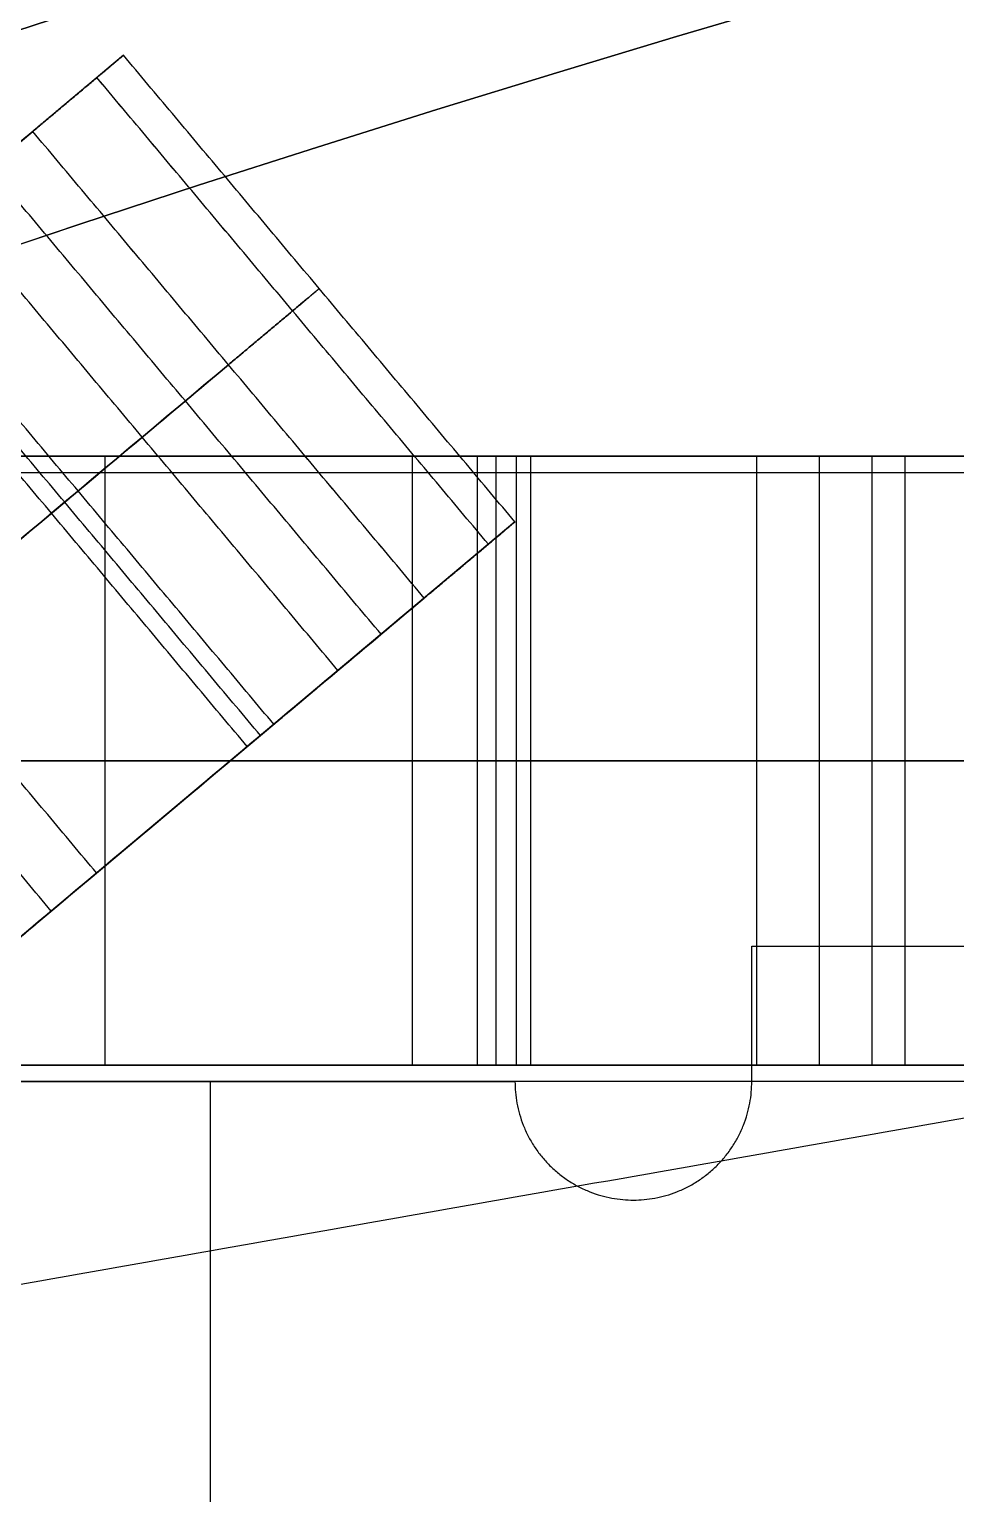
# Model space of a CAD drawing. Header units: millimetres. Extents: x -610 to 610, y -610 to 610.
# Drawn here: x -190.91 to -163.53, y 533.56 to 576.83 of the extents above; entities that cross this region are included whole.
import ezdxf

# ---------------------------------------------------------------- set-up
doc = ezdxf.new("R2010")
doc.units = ezdxf.units.MM
doc.layers.add('base', color=7, linetype='Continuous', true_color=0xffecbc)

msp = doc.modelspace()

# ---------------------------------------------------------------- linework, layer by layer
at = {"layer": 'base'}
for p, q in [((-188.128, 576.062, 122.966), (-272.586, 505.194, 122.966)), ((-108.349, 564.216, 122.966), (-176.09, 564.216, 122.966)), ((-176.558, 562.273, 122.966), (-261.015, 491.405, 122.966)), ((-108.349, 546.216, 122.966), (-176.09, 546.216, 122.966)), ((-185.561, 545.734, 230.966), (-185.561, 505.529, 230.966)), ((-185.561, 545.734, 212.966), (-185.561, 505.529, 212.966))]:
    msp.add_line(p, q, dxfattribs=at)
for centre, radius in [((0, 0, 249.466), 610), ((0, 0, 250.466), 610), ((0, 0, 243.455), 607.51), ((0, 0, 256.476), 607.51), ((0, 0, 240.966), 601.5), ((0, 0, 258.966), 601.5)]:
    msp.add_circle(centre, radius, dxfattribs=at)
at = {"layer": 'base', "extrusion": (0, 0, -1)}
for centre, radius in [((0, 0, 3.534), 610), ((0, 0, 4.534), 610), ((0, 0, -2.476), 607.51), ((0, 0, 10.545), 607.51), ((0, 0, -4.966), 601.5), ((0, 0, 13.034), 601.5)]:
    msp.add_circle(centre, radius, dxfattribs=at)
at = {"layer": 'base'}
for points, weights, degree, knots in [([(-495.198, -356.201, -4.034), (-851.399, 138.996, -4.034), (-356.201, 495.198, -4.034), (138.996, 851.399, -4.034), (495.198, 356.201, -4.034), (851.399, -138.996, -4.034), (356.201, -495.198, -4.034), (-138.996, -851.399, -4.034), (-495.198, -356.201, -4.034)], [1, 0.707106781187, 1, 0.707106781187, 1, 0.707106781187, 1, 0.707106781187, 1], 2, [0, 0, 0, 958.185759, 958.185759, 1916.371519, 1916.371519, 2874.557278, 2874.557278, 3832.743037, 3832.743037, 3832.743037]), ([(-610, 0, 249.966), (-610, -610, 249.966), (0, -610, 249.966), (610, -610, 249.966), (610, 0, 249.966), (610, 610, 249.966), (0, 610, 249.966), (-610, 610, 249.966), (-610, 0, 249.966)], [1, 0.707106781187, 1, 0.707106781187, 1, 0.707106781187, 1, 0.707106781187, 1], 2, [0, 0, 0, 958.185759, 958.185759, 1916.371519, 1916.371519, 2874.557278, 2874.557278, 3832.743037, 3832.743037, 3832.743037]), ([(-190.809, 573.812, 240.966), (-190.089, 574.417, 240.966), (-189.423, 574.976, 240.606), (-188.913, 575.403, 239.941), (-188.404, 575.831, 239.275), (-188.128, 576.062, 238.406), (-188.128, 576.062, 237.466)], [1, 0.949252514911, 0.949252514911, 1, 0.949252514911, 0.949252514911, 1], 3, [1119.078855, 1119.078855, 1119.078855, 1119.078855, 1121.827763, 1121.827763, 1121.827763, 1124.57667, 1124.57667, 1124.57667, 1124.57667]), ([(-188.128, 576.062, 115.666), (-188.128, 576.062, 114.726), (-188.404, 575.831, 113.857), (-188.913, 575.403, 113.192), (-189.423, 574.976, 112.526), (-190.089, 574.417, 112.166), (-190.809, 573.812, 112.166)], [1, 0.949252810473, 0.949252810473, 1, 0.949252810473, 0.949252810473, 1], 3, [1284.418831, 1284.418831, 1284.418831, 1284.418831, 1287.167731, 1287.167731, 1287.167731, 1289.91663, 1289.91663, 1289.91663, 1289.91663]), ([(-185.024, 566.918, 240.966), (-184.304, 567.523, 240.966), (-183.638, 568.081, 240.606), (-183.128, 568.509, 239.941), (-182.619, 568.936, 239.275), (-182.343, 569.168, 238.406), (-182.343, 569.168, 237.466)], [1, 0.949252514911, 0.949252514911, 1, 0.949252514911, 0.949252514911, 1], 3, [1119.078855, 1119.078855, 1119.078855, 1119.078855, 1121.827763, 1121.827763, 1121.827763, 1124.57667, 1124.57667, 1124.57667, 1124.57667]), ([(-182.343, 569.168, 115.666), (-182.343, 569.168, 114.726), (-182.619, 568.936, 113.857), (-183.128, 568.509, 113.192), (-183.638, 568.081, 112.526), (-184.304, 567.523, 112.166), (-185.024, 566.918, 112.166)], [1, 0.949252810473, 0.949252810473, 1, 0.949252810473, 0.949252810473, 1], 3, [1284.418831, 1284.418831, 1284.418831, 1284.418831, 1287.167731, 1287.167731, 1287.167731, 1289.91663, 1289.91663, 1289.91663, 1289.91663]), ([(-166.001, 564.216, 196.565), (-167.694, 564.216, 196.565), (-169.021, 564.216, 195.514), (-169.408, 564.216, 193.866), (-169.795, 564.216, 192.218), (-169.076, 564.216, 190.686), (-167.56, 564.216, 189.932)], [1, 0.855896171082, 0.855896171082, 1, 0.855896171082, 0.855896171082, 1], 3, [6096.439261, 6096.439261, 6096.439261, 6096.439261, 6101.129006, 6101.129006, 6101.129006, 6105.818752, 6105.818752, 6105.818752, 6105.818752]), ([(-179.239, 560.024, 240.966), (-178.518, 560.628, 240.966), (-177.853, 561.187, 240.606), (-177.343, 561.614, 239.941), (-176.834, 562.042, 239.275), (-176.558, 562.273, 238.406), (-176.558, 562.273, 237.466)], [1, 0.949252514911, 0.949252514911, 1, 0.949252514911, 0.949252514911, 1], 3, [1119.078855, 1119.078855, 1119.078855, 1119.078855, 1121.827763, 1121.827763, 1121.827763, 1124.57667, 1124.57667, 1124.57667, 1124.57667]), ([(-176.558, 562.273, 115.666), (-176.558, 562.273, 114.726), (-176.834, 562.042, 113.857), (-177.343, 561.614, 113.192), (-177.853, 561.187, 112.526), (-178.518, 560.628, 112.166), (-179.239, 560.024, 112.166)], [1, 0.949252810473, 0.949252810473, 1, 0.949252810473, 0.949252810473, 1], 3, [1284.418831, 1284.418831, 1284.418831, 1284.418831, 1287.167731, 1287.167731, 1287.167731, 1289.91663, 1289.91663, 1289.91663, 1289.91663]), ([(-166.001, 555.216, 196.565), (-167.694, 555.216, 196.565), (-169.021, 555.216, 195.514), (-169.408, 555.216, 193.866), (-169.795, 555.216, 192.218), (-169.076, 555.216, 190.686), (-167.56, 555.216, 189.932)], [1, 0.855896171082, 0.855896171082, 1, 0.855896171082, 0.855896171082, 1], 3, [6096.439261, 6096.439261, 6096.439261, 6096.439261, 6101.129006, 6101.129006, 6101.129006, 6105.818752, 6105.818752, 6105.818752, 6105.818752]), ([(-204.248, 539.038, 149.611), (-199.586, 542.95, 146.097), (-194.924, 546.863, 142.583), (-190.261, 550.775, 139.069), (-189.851, 551.119, 138.76), (-189.394, 551.503, 138.6), (-188.921, 551.9, 138.6)], [1, 1, 1, 1, 0.977285323406, 0.977285323406, 1], 3, [1256.344209, 1256.344209, 1256.344209, 1256.344209, 1257.319759, 1257.319759, 1257.319759, 1259.152297, 1259.152297, 1259.152297, 1259.152297]), ([(-166.001, 546.216, 196.565), (-167.694, 546.216, 196.565), (-169.021, 546.216, 195.514), (-169.408, 546.216, 193.866), (-169.795, 546.216, 192.218), (-169.076, 546.216, 190.686), (-167.56, 546.216, 189.932)], [1, 0.855896171082, 0.855896171082, 1, 0.855896171082, 0.855896171082, 1], 3, [6096.439261, 6096.439261, 6096.439261, 6096.439261, 6101.129006, 6101.129006, 6101.129006, 6105.818752, 6105.818752, 6105.818752, 6105.818752]), ([(32.649, -544.756, 240.966), (-510.363, -577.301, 240.966), (-544.649, -34.396, 240.966), (-578.935, 508.509, 240.966), (-36.142, 544.535, 240.966), (506.65, 580.562, 240.966), (544.417, 37.888, 240.966), (582.184, -504.785, 240.966), (39.634, -544.292, 240.966)], [1, 0.708239625255, 1, 0.708239625255, 1, 0.708239625255, 1, 0.708239625255, 1], 2, [654.018286, 654.018286, 654.018286, 1509.504571, 1509.504571, 2364.990855, 2364.990855, 3220.47714, 3220.47714, 4075.963425, 4075.963425, 4075.963425]), ([(32.649, -544.756, 244.966), (-510.363, -577.301, 244.966), (-544.649, -34.396, 244.966), (-578.935, 508.509, 244.966), (-36.142, 544.535, 244.966), (506.65, 580.562, 244.966), (544.417, 37.888, 244.966), (582.184, -504.785, 244.966), (39.634, -544.292, 244.966)], [1, 0.708239625255, 1, 0.708239625255, 1, 0.708239625255, 1, 0.708239625255, 1], 2, [654.018286, 654.018286, 654.018286, 1509.504571, 1509.504571, 2364.990855, 2364.990855, 3220.47714, 3220.47714, 4075.963425, 4075.963425, 4075.963425]), ([(32.649, -544.756, 242.966), (-510.363, -577.301, 242.966), (-544.649, -34.396, 242.966), (-578.935, 508.509, 242.966), (-36.142, 544.535, 242.966), (506.65, 580.562, 242.966), (544.417, 37.888, 242.966), (582.184, -504.785, 242.966), (39.634, -544.292, 242.966)], [1, 0.708239625255, 1, 0.708239625255, 1, 0.708239625255, 1, 0.708239625255, 1], 2, [654.018286, 654.018286, 654.018286, 1509.504571, 1509.504571, 2364.990855, 2364.990855, 3220.47714, 3220.47714, 4075.963425, 4075.963425, 4075.963425]), ([(-176.558, 545.734, 230.966), (-176.558, 542.234, 230.966), (-173.058, 542.234, 230.966), (-169.558, 542.234, 230.966), (-169.558, 545.734, 230.966)], [1, 0.707106781187, 1, 0.707106781187, 1], 2, [-806.994805, -806.994805, -806.994805, -801.497018, -801.497018, -795.99923, -795.99923, -795.99923]), ([(-176.558, 545.734, 212.966), (-176.558, 542.234, 212.966), (-173.058, 542.234, 212.966), (-169.558, 542.234, 212.966), (-169.558, 545.734, 212.966)], [1, 0.707106781187, 1, 0.707106781187, 1], 2, [-806.994805, -806.994805, -806.994805, -801.497018, -801.497018, -795.99923, -795.99923, -795.99923]), ([(-176.558, 545.734, 221.966), (-176.558, 542.234, 221.966), (-173.058, 542.234, 221.966), (-169.558, 542.234, 221.966), (-169.558, 545.734, 221.966)], [1, 0.707106781187, 1, 0.707106781187, 1], 2, [-806.994805, -806.994805, -806.994805, -801.497018, -801.497018, -795.99923, -795.99923, -795.99923])]:
    msp.add_rational_spline(points, weights, degree=degree, knots=knots, dxfattribs=at)
for points, degree in [([(101.849, 591.404, 240.966), (-98.065, 556.154, 240.966), (-297.979, 520.904, 240.966)], 2), ([(101.849, 591.404, 244.966), (-98.065, 556.154, 244.966), (-297.979, 520.904, 244.966)], 2), ([(101.849, 591.404, 242.966), (-98.065, 556.154, 242.966), (-297.979, 520.904, 242.966)], 2), ([(-176.558, 562.273, 237.466), (-182.343, 569.168, 237.466), (-188.128, 576.062, 237.466)], 2), ([(-176.558, 562.273, 222.466), (-182.343, 569.168, 222.466), (-188.128, 576.062, 222.466)], 2), ([(-188.128, 576.062, 237.466), (-188.128, 576.062, 232.466), (-188.128, 576.062, 227.466), (-188.128, 576.062, 222.466)], 3), ([(-176.558, 562.273, 135.1), (-182.343, 569.168, 135.1), (-188.128, 576.062, 135.1)], 2), ([(-176.558, 562.273, 115.666), (-182.343, 569.168, 115.666), (-188.128, 576.062, 115.666)], 2), ([(-188.128, 576.062, 135.1), (-188.128, 576.062, 128.622), (-188.128, 576.062, 122.144), (-188.128, 576.062, 115.666)], 3), ([(-176.558, 562.273, 86.066), (-182.343, 569.168, 86.066), (-188.128, 576.062, 86.066)], 2), ([(-176.558, 562.273, 71.266), (-182.343, 569.168, 71.266), (-188.128, 576.062, 71.266)], 2), ([(-188.128, 576.062, 86.066), (-188.128, 576.062, 81.133), (-188.128, 576.062, 76.2), (-188.128, 576.062, 71.266)], 3), ([(-176.558, 562.273, 41.666), (-182.343, 569.168, 41.666), (-188.128, 576.062, 41.666)], 2), ([(-176.558, 562.273, 26.866), (-182.343, 569.168, 26.866), (-188.128, 576.062, 26.866)], 2), ([(-188.128, 576.062, 41.666), (-188.128, 576.062, 36.733), (-188.128, 576.062, 31.799), (-188.128, 576.062, 26.866)], 3), ([(-176.558, 562.273, 229.966), (-182.343, 569.168, 229.966), (-188.128, 576.062, 229.966)], 2), ([(-176.558, 562.273, 125.383), (-182.343, 569.168, 125.383), (-188.128, 576.062, 125.383)], 2), ([(-176.558, 562.273, 78.666), (-182.343, 569.168, 78.666), (-188.128, 576.062, 78.666)], 2), ([(-176.558, 562.273, 34.266), (-182.343, 569.168, 34.266), (-188.128, 576.062, 34.266)], 2), ([(-177.343, 561.614, 219.991), (-183.128, 568.509, 219.991), (-188.914, 575.403, 219.991)], 2), ([(-177.343, 561.614, 239.941), (-183.128, 568.509, 239.941), (-188.913, 575.403, 239.941)], 2), ([(-177.343, 561.614, 137.575), (-183.128, 568.509, 137.575), (-188.913, 575.403, 137.575)], 2), ([(-177.343, 561.614, 113.192), (-183.128, 568.509, 113.192), (-188.913, 575.403, 113.192)], 2), ([(-177.343, 561.614, 88.541), (-183.128, 568.509, 88.541), (-188.913, 575.403, 88.541)], 2), ([(-177.343, 561.614, 68.791), (-183.128, 568.509, 68.791), (-188.913, 575.403, 68.791)], 2), ([(-177.343, 561.614, 44.141), (-183.128, 568.509, 44.141), (-188.913, 575.403, 44.141)], 2), ([(-177.343, 561.614, 24.391), (-183.128, 568.509, 24.391), (-188.913, 575.403, 24.391)], 2), ([(-190.809, 573.812, 218.966), (-198.658, 567.226, 218.966), (-206.508, 560.64, 218.966), (-214.357, 554.054, 218.966)], 3), ([(-190.809, 573.812, 112.166), (-198.658, 567.226, 112.166), (-206.507, 560.64, 112.166), (-214.356, 554.054, 112.166)], 3), ([(-214.356, 554.054, 89.566), (-206.507, 560.64, 89.566), (-198.658, 567.226, 89.566), (-190.809, 573.812, 89.566)], 3), ([(-190.809, 573.812, 67.766), (-198.658, 567.226, 67.766), (-206.507, 560.64, 67.766), (-214.356, 554.054, 67.766)], 3), ([(-214.356, 554.054, 45.166), (-206.507, 560.64, 45.166), (-198.658, 567.226, 45.166), (-190.809, 573.812, 45.166)], 3), ([(-190.809, 573.812, 23.366), (-198.658, 567.226, 23.366), (-206.507, 560.64, 23.366), (-214.356, 554.054, 23.366)], 3), ([(-200.491, 565.689, 138.6), (-197.264, 568.396, 138.6), (-194.036, 571.104, 138.6), (-190.809, 573.812, 138.6)], 3), ([(-193.359, 571.673, 240.966), (-192.509, 572.386, 240.966), (-191.659, 573.099, 240.966), (-190.809, 573.812, 240.966)], 3), ([(-179.239, 560.024, 240.966), (-185.024, 566.918, 240.966), (-190.809, 573.812, 240.966)], 2), ([(-179.239, 560.023, 218.966), (-185.024, 566.918, 218.966), (-190.809, 573.812, 218.966)], 2), ([(-179.239, 560.023, 138.6), (-185.024, 566.918, 138.6), (-190.809, 573.812, 138.6)], 2), ([(-179.239, 560.024, 112.166), (-185.024, 566.918, 112.166), (-190.809, 573.812, 112.166)], 2), ([(-179.239, 560.024, 89.566), (-185.024, 566.918, 89.566), (-190.809, 573.812, 89.566)], 2), ([(-179.239, 560.024, 67.766), (-185.024, 566.918, 67.766), (-190.809, 573.812, 67.766)], 2), ([(-179.239, 560.024, 45.166), (-185.024, 566.918, 45.166), (-190.809, 573.812, 45.166)], 2), ([(-179.239, 560.024, 23.366), (-185.024, 566.918, 23.366), (-190.809, 573.812, 23.366)], 2), ([(-180.514, 558.954, 240.966), (-186.299, 565.848, 240.966), (-192.084, 572.743, 240.966)], 2), ([(-181.789, 557.884, 240.966), (-187.574, 564.779, 240.966), (-193.359, 571.673, 240.966)], 2), ([(-183.684, 556.293, 241.991), (-189.469, 563.188, 241.991), (-195.255, 570.082, 241.991)], 2), ([(-184.08, 555.962, 138.6), (-189.865, 562.856, 138.6), (-195.65, 569.75, 138.6)], 2), ([(-184.47, 555.635, 244.966), (-190.255, 562.529, 244.966), (-196.04, 569.423, 244.966)], 2), ([(-184.47, 555.635, 244.466), (-190.255, 562.529, 244.466), (-196.04, 569.423, 244.466)], 2), ([(-184.47, 555.635, 244.716), (-190.255, 562.529, 244.716), (-196.04, 569.423, 244.716)], 2), ([(-182.343, 569.168, 237.466), (-182.343, 569.168, 232.466), (-182.343, 569.168, 227.466), (-182.343, 569.168, 222.466)], 3), ([(-182.343, 569.168, 135.1), (-182.343, 569.168, 128.622), (-182.343, 569.168, 122.144), (-182.343, 569.168, 115.666)], 3), ([(-182.343, 569.168, 86.066), (-182.343, 569.168, 81.133), (-182.343, 569.168, 76.2), (-182.343, 569.168, 71.266)], 3), ([(-182.343, 569.168, 41.666), (-182.343, 569.168, 36.733), (-182.343, 569.168, 31.799), (-182.343, 569.168, 26.866)], 3), ([(-185.024, 566.918, 218.966), (-192.873, 560.332, 218.966), (-200.722, 553.746, 218.966), (-208.572, 547.159, 218.966)], 3), ([(-185.024, 566.918, 112.166), (-192.873, 560.332, 112.166), (-200.722, 553.746, 112.166), (-208.571, 547.159, 112.166)], 3), ([(-208.571, 547.159, 89.566), (-200.722, 553.746, 89.566), (-192.873, 560.332, 89.566), (-185.024, 566.918, 89.566)], 3), ([(-185.024, 566.918, 67.766), (-192.873, 560.332, 67.766), (-200.722, 553.746, 67.766), (-208.571, 547.159, 67.766)], 3), ([(-208.571, 547.159, 45.166), (-200.722, 553.746, 45.166), (-192.873, 560.332, 45.166), (-185.024, 566.918, 45.166)], 3), ([(-185.024, 566.918, 23.366), (-192.873, 560.332, 23.366), (-200.722, 553.746, 23.366), (-208.571, 547.159, 23.366)], 3), ([(-194.706, 558.794, 138.6), (-191.479, 561.502, 138.6), (-188.251, 564.21, 138.6), (-185.024, 566.918, 138.6)], 3), ([(-187.574, 564.779, 240.966), (-186.724, 565.492, 240.966), (-185.874, 566.205, 240.966), (-185.024, 566.918, 240.966)], 3), ([(-188.921, 551.9, 138.6), (-194.706, 558.794, 138.6), (-200.491, 565.689, 138.6)], 2), ([(-190.261, 550.775, 139.069), (-196.046, 557.669, 139.069), (-201.831, 564.564, 139.069)], 2), ([(-210.329, 564.216, 22.966), (-200.082, 564.216, 22.966), (-189.836, 564.216, 22.966), (-179.59, 564.216, 22.966)], 3), ([(-179.59, 564.216, 45.566), (-189.836, 564.216, 45.566), (-200.082, 564.216, 45.566), (-210.329, 564.216, 45.566)], 3), ([(-210.329, 564.216, 67.366), (-200.082, 564.216, 67.366), (-189.836, 564.216, 67.366), (-179.59, 564.216, 67.366)], 3), ([(-179.59, 564.216, 89.966), (-189.836, 564.216, 89.966), (-200.082, 564.216, 89.966), (-210.329, 564.216, 89.966)], 3), ([(-210.329, 564.216, 111.766), (-200.082, 564.216, 111.766), (-189.836, 564.216, 111.766), (-179.59, 564.216, 111.766)], 3), ([(-210.329, 564.216, 218.566), (-200.082, 564.216, 218.566), (-189.836, 564.216, 218.566), (-179.59, 564.216, 218.566)], 3), ([(-188.671, 546.216, 0.966), (-188.671, 555.216, 0.966), (-188.671, 564.216, 0.966)], 2), ([(-108.349, 564.216, 0.966), (-135.123, 564.216, 0.966), (-161.897, 564.216, 0.966), (-188.671, 564.216, 0.966)], 3), ([(-179.59, 546.216, 22.966), (-179.59, 555.216, 22.966), (-179.59, 564.216, 22.966)], 2), ([(-179.59, 546.216, 45.566), (-179.59, 555.216, 45.566), (-179.59, 564.216, 45.566)], 2), ([(-179.59, 546.216, 67.366), (-179.59, 555.216, 67.366), (-179.59, 564.216, 67.366)], 2), ([(-179.59, 546.216, 89.966), (-179.59, 555.216, 89.966), (-179.59, 564.216, 89.966)], 2), ([(-179.59, 546.216, 111.766), (-179.59, 555.216, 111.766), (-179.59, 564.216, 111.766)], 2), ([(-179.59, 546.216, 218.566), (-179.59, 555.216, 218.566), (-179.59, 564.216, 218.566)], 2), ([(-177.666, 546.216, 185.332), (-177.666, 555.216, 185.332), (-177.666, 564.216, 185.332)], 2), ([(-176.09, 564.216, 182.602), (-176.09, 564.216, 183.728), (-176.691, 564.216, 184.769), (-177.666, 564.216, 185.332)], 3), ([(-177.115, 546.216, 23.991), (-177.115, 555.216, 23.991), (-177.115, 564.216, 23.991)], 2), ([(-177.115, 546.216, 44.541), (-177.115, 555.216, 44.541), (-177.115, 564.216, 44.541)], 2), ([(-177.115, 546.216, 68.391), (-177.115, 555.216, 68.391), (-177.115, 564.216, 68.391)], 2), ([(-177.115, 546.216, 88.941), (-177.115, 555.216, 88.941), (-177.115, 564.216, 88.941)], 2), ([(-177.115, 546.216, 112.792), (-177.115, 555.216, 112.792), (-177.115, 564.216, 112.792)], 2), ([(-177.115, 546.216, 219.591), (-177.115, 555.216, 219.591), (-177.115, 564.216, 219.591)], 2), ([(-176.512, 546.216, 184.178), (-176.512, 555.216, 184.178), (-176.512, 564.216, 184.178)], 2), ([(-176.09, 546.216, 26.466), (-176.09, 555.216, 26.466), (-176.09, 564.216, 26.466)], 2), ([(-176.09, 546.216, 42.066), (-176.09, 555.216, 42.066), (-176.09, 564.216, 42.066)], 2), ([(-176.09, 564.216, 26.466), (-176.09, 564.216, 31.666), (-176.09, 564.216, 36.866), (-176.09, 564.216, 42.066)], 3), ([(-176.09, 546.216, 70.866), (-176.09, 555.216, 70.866), (-176.09, 564.216, 70.866)], 2), ([(-176.09, 546.216, 86.466), (-176.09, 555.216, 86.466), (-176.09, 564.216, 86.466)], 2), ([(-176.09, 564.216, 70.866), (-176.09, 564.216, 76.066), (-176.09, 564.216, 81.266), (-176.09, 564.216, 86.466)], 3), ([(-176.09, 546.216, 115.266), (-176.09, 555.216, 115.266), (-176.09, 564.216, 115.266)], 2), ([(-176.09, 546.216, 182.602), (-176.09, 555.216, 182.602), (-176.09, 564.216, 182.602)], 2), ([(-176.09, 564.216, 115.266), (-176.09, 564.216, 137.712), (-176.09, 564.216, 160.157), (-176.09, 564.216, 182.602)], 3), ([(-176.09, 546.216, 222.066), (-176.09, 555.216, 222.066), (-176.09, 564.216, 222.066)], 2), ([(-176.09, 546.216, 244.966), (-176.09, 555.216, 244.966), (-176.09, 564.216, 244.966)], 2), ([(-176.09, 564.216, 222.066), (-176.09, 564.216, 229.699), (-176.09, 564.216, 237.332), (-176.09, 564.216, 244.966)], 3), ([(-176.09, 564.216, 244.966), (-45.446, 564.216, 244.966), (85.199, 564.216, 244.966), (215.843, 564.216, 244.966)], 3), ([(-176.09, 546.216, 34.266), (-176.09, 555.216, 34.266), (-176.09, 564.216, 34.266)], 2), ([(-176.09, 546.216, 78.666), (-176.09, 555.216, 78.666), (-176.09, 564.216, 78.666)], 2), ([(-176.09, 546.216, 148.934), (-176.09, 555.216, 148.934), (-176.09, 564.216, 148.934)], 2), ([(-176.09, 546.216, 233.516), (-176.09, 555.216, 233.516), (-176.09, 564.216, 233.516)], 2), ([(-169.408, 546.216, 193.866), (-169.408, 555.216, 193.866), (-169.408, 564.216, 193.866)], 2), ([(-167.56, 546.216, 189.932), (-167.56, 555.216, 189.932), (-167.56, 564.216, 189.932)], 2), ([(-167.56, 564.216, 189.932), (-165.874, 564.216, 188.958), (-164.187, 564.216, 187.985), (-162.501, 564.216, 187.011)], 3), ([(-166.001, 546.216, 196.565), (-166.001, 555.216, 196.565), (-166.001, 564.216, 196.565)], 2), ([(-146.954, 564.216, 196.565), (-153.303, 564.216, 196.565), (-159.652, 564.216, 196.565), (-166.001, 564.216, 196.565)], 3), ([(-165.03, 546.216, 188.471), (-165.03, 555.216, 188.471), (-165.03, 564.216, 188.471)], 2), ([(-202.998, 563.734, 0.966), (-157.499, 563.734, 0.966), (-112, 563.734, 0.966)], 2), ([(-202.998, 563.734, 4.966), (-157.499, 563.734, 4.966), (-112, 563.734, 4.966)], 2), ([(-202.998, 563.734, 2.966), (-157.499, 563.734, 2.966), (-112, 563.734, 2.966)], 2), ([(-490.493, 310.599, 244.966), (-340.374, 436.564, 244.966), (-190.255, 562.529, 244.966)], 2), ([(-190.255, 562.529, 244.966), (-190.255, 562.529, 244.799), (-190.255, 562.529, 244.632), (-190.255, 562.529, 244.466)], 3), ([(-176.558, 562.273, 237.466), (-176.558, 562.273, 232.466), (-176.558, 562.273, 227.466), (-176.558, 562.273, 222.466)], 3), ([(-176.558, 562.273, 135.1), (-176.558, 562.273, 128.622), (-176.558, 562.273, 122.144), (-176.558, 562.273, 115.666)], 3), ([(-176.558, 562.273, 86.066), (-176.558, 562.273, 81.133), (-176.558, 562.273, 76.2), (-176.558, 562.273, 71.266)], 3), ([(-176.558, 562.273, 41.666), (-176.558, 562.273, 36.733), (-176.558, 562.273, 31.799), (-176.558, 562.273, 26.866)], 3), ([(-179.239, 560.024, 112.166), (-187.088, 553.437, 112.166), (-194.937, 546.851, 112.166), (-202.786, 540.265, 112.166)], 3), ([(-202.786, 540.265, 89.566), (-194.937, 546.851, 89.566), (-187.088, 553.437, 89.566), (-179.239, 560.024, 89.566)], 3), ([(-179.239, 560.024, 67.766), (-187.088, 553.437, 67.766), (-194.937, 546.851, 67.766), (-202.786, 540.265, 67.766)], 3), ([(-202.786, 540.265, 45.166), (-194.937, 546.851, 45.166), (-187.088, 553.437, 45.166), (-179.239, 560.024, 45.166)], 3), ([(-179.239, 560.024, 23.366), (-187.088, 553.437, 23.366), (-194.937, 546.851, 23.366), (-202.786, 540.265, 23.366)], 3), ([(-179.239, 560.023, 218.966), (-187.088, 553.437, 218.966), (-194.937, 546.851, 218.966), (-202.786, 540.265, 218.966)], 3), ([(-188.921, 551.9, 138.6), (-185.693, 554.608, 138.6), (-182.466, 557.316, 138.6), (-179.239, 560.023, 138.6)], 3), ([(-181.789, 557.884, 240.966), (-180.939, 558.597, 240.966), (-180.089, 559.31, 240.966), (-179.239, 560.024, 240.966)], 3), ([(-484.708, 303.705, 244.966), (-334.589, 429.67, 244.966), (-184.47, 555.635, 244.966)], 2), ([(-184.47, 555.635, 244.966), (-184.47, 555.635, 244.799), (-184.47, 555.635, 244.632), (-184.47, 555.635, 244.466)], 3), ([(-210.329, 555.216, 22.966), (-200.082, 555.216, 22.966), (-189.836, 555.216, 22.966), (-179.59, 555.216, 22.966)], 3), ([(-179.59, 555.216, 45.566), (-189.836, 555.216, 45.566), (-200.082, 555.216, 45.566), (-210.329, 555.216, 45.566)], 3), ([(-210.329, 555.216, 67.366), (-200.082, 555.216, 67.366), (-189.836, 555.216, 67.366), (-179.59, 555.216, 67.366)], 3), ([(-179.59, 555.216, 89.966), (-189.836, 555.216, 89.966), (-200.082, 555.216, 89.966), (-210.329, 555.216, 89.966)], 3), ([(-210.329, 555.216, 111.766), (-200.082, 555.216, 111.766), (-189.836, 555.216, 111.766), (-179.59, 555.216, 111.766)], 3), ([(-210.329, 555.216, 218.566), (-200.082, 555.216, 218.566), (-189.836, 555.216, 218.566), (-179.59, 555.216, 218.566)], 3), ([(-108.349, 555.216, 0.966), (-135.123, 555.216, 0.966), (-161.897, 555.216, 0.966), (-188.671, 555.216, 0.966)], 3), ([(-176.09, 555.216, 182.602), (-176.09, 555.216, 183.728), (-176.691, 555.216, 184.769), (-177.666, 555.216, 185.332)], 3), ([(-176.09, 555.216, 26.466), (-176.09, 555.216, 31.666), (-176.09, 555.216, 36.866), (-176.09, 555.216, 42.066)], 3), ([(-176.09, 555.216, 70.866), (-176.09, 555.216, 76.066), (-176.09, 555.216, 81.266), (-176.09, 555.216, 86.466)], 3), ([(-176.09, 555.216, 115.266), (-176.09, 555.216, 137.712), (-176.09, 555.216, 160.157), (-176.09, 555.216, 182.602)], 3), ([(-176.09, 555.216, 222.066), (-176.09, 555.216, 229.699), (-176.09, 555.216, 237.332), (-176.09, 555.216, 244.966)], 3), ([(-176.09, 555.216, 244.966), (-45.446, 555.216, 244.966), (85.199, 555.216, 244.966), (215.843, 555.216, 244.966)], 3), ([(-167.56, 555.216, 189.932), (-165.874, 555.216, 188.958), (-164.187, 555.216, 187.985), (-162.501, 555.216, 187.011)], 3), ([(-146.954, 555.216, 196.565), (-153.303, 555.216, 196.565), (-159.652, 555.216, 196.565), (-166.001, 555.216, 196.565)], 3), ([(-169.558, 545.734, 230.966), (-169.558, 547.734, 230.966), (-169.558, 549.734, 230.966)], 2), ([(-169.558, 549.734, 230.966), (-169.558, 549.734, 221.966), (-169.558, 549.734, 212.966)], 2), ([(-169.558, 545.734, 212.966), (-169.558, 547.734, 212.966), (-169.558, 549.734, 212.966)], 2), ([(-169.558, 549.734, 230.966), (-122.736, 549.734, 230.966), (-75.914, 549.734, 230.966)], 2), ([(-169.558, 549.734, 212.966), (-122.736, 549.734, 212.966), (-75.914, 549.734, 212.966)], 2), ([(-169.558, 545.734, 221.966), (-169.558, 547.734, 221.966), (-169.558, 549.734, 221.966)], 2), ([(-169.558, 549.734, 221.966), (-122.736, 549.734, 221.966), (-75.914, 549.734, 221.966)], 2), ([(-169.558, 547.734, 230.966), (-169.558, 547.734, 221.966), (-169.558, 547.734, 212.966)], 2), ([(-210.329, 546.216, 22.966), (-200.082, 546.216, 22.966), (-189.836, 546.216, 22.966), (-179.59, 546.216, 22.966)], 3), ([(-179.59, 546.216, 45.566), (-189.836, 546.216, 45.566), (-200.082, 546.216, 45.566), (-210.329, 546.216, 45.566)], 3), ([(-210.329, 546.216, 67.366), (-200.082, 546.216, 67.366), (-189.836, 546.216, 67.366), (-179.59, 546.216, 67.366)], 3), ([(-179.59, 546.216, 89.966), (-189.836, 546.216, 89.966), (-200.082, 546.216, 89.966), (-210.329, 546.216, 89.966)], 3), ([(-210.329, 546.216, 111.766), (-200.082, 546.216, 111.766), (-189.836, 546.216, 111.766), (-179.59, 546.216, 111.766)], 3), ([(-210.329, 546.216, 218.566), (-200.082, 546.216, 218.566), (-189.836, 546.216, 218.566), (-179.59, 546.216, 218.566)], 3), ([(-108.349, 546.216, 0.966), (-135.123, 546.216, 0.966), (-161.897, 546.216, 0.966), (-188.671, 546.216, 0.966)], 3), ([(-176.09, 546.216, 182.602), (-176.09, 546.216, 183.728), (-176.691, 546.216, 184.769), (-177.666, 546.216, 185.332)], 3), ([(-176.09, 546.216, 26.466), (-176.09, 546.216, 31.666), (-176.09, 546.216, 36.866), (-176.09, 546.216, 42.066)], 3), ([(-176.09, 546.216, 70.866), (-176.09, 546.216, 76.066), (-176.09, 546.216, 81.266), (-176.09, 546.216, 86.466)], 3), ([(-176.09, 546.216, 115.266), (-176.09, 546.216, 137.712), (-176.09, 546.216, 160.157), (-176.09, 546.216, 182.602)], 3), ([(-176.09, 546.216, 222.066), (-176.09, 546.216, 229.699), (-176.09, 546.216, 237.332), (-176.09, 546.216, 244.966)], 3), ([(-176.09, 546.216, 244.966), (-45.446, 546.216, 244.966), (85.199, 546.216, 244.966), (215.843, 546.216, 244.966)], 3), ([(-167.56, 546.216, 189.932), (-165.874, 546.216, 188.958), (-164.187, 546.216, 187.985), (-162.501, 546.216, 187.011)], 3), ([(-146.954, 546.216, 196.565), (-153.303, 546.216, 196.565), (-159.652, 546.216, 196.565), (-166.001, 546.216, 196.565)], 3), ([(-198.631, 545.734, 230.966), (-187.595, 545.734, 230.966), (-176.558, 545.734, 230.966)], 2), ([(-198.631, 545.734, 212.966), (-187.595, 545.734, 212.966), (-176.558, 545.734, 212.966)], 2), ([(-198.631, 545.734, 221.966), (-187.595, 545.734, 221.966), (-176.558, 545.734, 221.966)], 2), ([(-187.595, 545.734, 230.966), (-187.595, 545.734, 221.966), (-187.595, 545.734, 212.966)], 2), ([(-176.558, 545.734, 230.966), (-176.558, 545.734, 221.966), (-176.558, 545.734, 212.966)], 2), ([(-169.558, 545.734, 230.966), (-169.558, 545.734, 221.966), (-169.558, 545.734, 212.966)], 2), ([(-173.058, 542.234, 230.966), (-173.058, 542.234, 221.966), (-173.058, 542.234, 212.966)], 2)]:
    msp.add_open_spline(points, degree=degree, dxfattribs=at)
for points, weights in [([(-188.128, 576.062, 222.466), (-188.128, 576.062, 220.415), (-189.239, 575.13, 218.966), (-190.809, 573.812, 218.966)], [1, 0.804739726867, 0.804739726867, 1]), ([(-190.809, 573.812, 138.6), (-189.239, 575.13, 138.6), (-188.128, 576.062, 137.151), (-188.128, 576.062, 135.1)], [1, 0.80473863462, 0.80473863462, 1]), ([(-190.809, 573.812, 89.566), (-189.239, 575.13, 89.566), (-188.128, 576.062, 88.117), (-188.128, 576.062, 86.066)], [1, 0.804737854124, 0.804737854124, 1]), ([(-188.128, 576.062, 71.266), (-188.128, 576.062, 69.216), (-189.239, 575.13, 67.766), (-190.809, 573.812, 67.766)], [1, 0.804737854124, 0.804737854124, 1]), ([(-190.809, 573.812, 45.166), (-189.239, 575.13, 45.166), (-188.128, 576.062, 43.716), (-188.128, 576.062, 41.666)], [1, 0.804737854124, 0.804737854124, 1]), ([(-188.128, 576.062, 26.866), (-188.128, 576.062, 24.816), (-189.239, 575.13, 23.366), (-190.809, 573.812, 23.366)], [1, 0.804737854124, 0.804737854124, 1]), ([(-182.343, 569.168, 222.466), (-182.343, 569.168, 220.415), (-183.454, 568.236, 218.966), (-185.024, 566.918, 218.966)], [1, 0.804739726867, 0.804739726867, 1]), ([(-185.024, 566.918, 138.6), (-183.454, 568.236, 138.6), (-182.343, 569.168, 137.151), (-182.343, 569.168, 135.1)], [1, 0.80473863462, 0.80473863462, 1]), ([(-185.024, 566.918, 89.566), (-183.454, 568.236, 89.566), (-182.343, 569.168, 88.117), (-182.343, 569.168, 86.066)], [1, 0.804737854124, 0.804737854124, 1]), ([(-182.343, 569.168, 71.266), (-182.343, 569.168, 69.216), (-183.454, 568.236, 67.766), (-185.024, 566.918, 67.766)], [1, 0.804737854124, 0.804737854124, 1]), ([(-185.024, 566.918, 45.166), (-183.454, 568.236, 45.166), (-182.343, 569.168, 43.716), (-182.343, 569.168, 41.666)], [1, 0.804737854124, 0.804737854124, 1]), ([(-182.343, 569.168, 26.866), (-182.343, 569.168, 24.816), (-183.454, 568.236, 23.366), (-185.024, 566.918, 23.366)], [1, 0.804737854124, 0.804737854124, 1]), ([(-190.255, 562.529, 244.466), (-190.255, 562.529, 242.415), (-189.144, 563.461, 240.966), (-187.574, 564.779, 240.966)], [1, 0.804737854124, 0.804737854124, 1]), ([(-188.671, 564.216, 0.966), (-190.75, 564.216, 0.966), (-192.711, 564.216, 1.659), (-194.328, 564.216, 2.966)], [1, 0.961872694388, 0.961872694388, 1]), ([(-179.59, 564.216, 22.966), (-177.54, 564.216, 22.966), (-176.09, 564.216, 24.416), (-176.09, 564.216, 26.466)], [1, 0.804737854124, 0.804737854124, 1]), ([(-176.09, 564.216, 42.066), (-176.09, 564.216, 44.116), (-177.54, 564.216, 45.566), (-179.59, 564.216, 45.566)], [1, 0.804737854125, 0.804737854125, 1]), ([(-179.59, 564.216, 67.366), (-177.54, 564.216, 67.366), (-176.09, 564.216, 68.816), (-176.09, 564.216, 70.866)], [1, 0.804737854124, 0.804737854124, 1]), ([(-176.09, 564.216, 86.466), (-176.09, 564.216, 88.517), (-177.54, 564.216, 89.966), (-179.59, 564.216, 89.966)], [1, 0.804737854125, 0.804737854125, 1]), ([(-179.59, 564.216, 111.766), (-177.54, 564.216, 111.766), (-176.09, 564.216, 113.216), (-176.09, 564.216, 115.266)], [1, 0.804737854124, 0.804737854124, 1]), ([(-179.59, 564.216, 218.566), (-177.54, 564.216, 218.566), (-176.09, 564.216, 220.015), (-176.09, 564.216, 222.066)], [1, 0.804737854125, 0.804737854125, 1]), ([(-176.558, 562.273, 222.466), (-176.558, 562.273, 220.415), (-177.669, 561.341, 218.966), (-179.239, 560.023, 218.966)], [1, 0.804739726867, 0.804739726867, 1]), ([(-179.239, 560.023, 138.6), (-177.669, 561.341, 138.6), (-176.558, 562.273, 137.151), (-176.558, 562.273, 135.1)], [1, 0.80473863462, 0.80473863462, 1]), ([(-179.239, 560.024, 89.566), (-177.668, 561.341, 89.566), (-176.558, 562.273, 88.117), (-176.558, 562.273, 86.066)], [1, 0.804737854124, 0.804737854124, 1]), ([(-176.558, 562.273, 71.266), (-176.558, 562.273, 69.216), (-177.668, 561.341, 67.766), (-179.239, 560.024, 67.766)], [1, 0.804737854124, 0.804737854124, 1]), ([(-179.239, 560.024, 45.166), (-177.668, 561.341, 45.166), (-176.558, 562.273, 43.716), (-176.558, 562.273, 41.666)], [1, 0.804737854124, 0.804737854124, 1]), ([(-176.558, 562.273, 26.866), (-176.558, 562.273, 24.816), (-177.668, 561.341, 23.366), (-179.239, 560.024, 23.366)], [1, 0.804737854124, 0.804737854124, 1]), ([(-184.47, 555.635, 244.466), (-184.47, 555.635, 242.415), (-183.359, 556.566, 240.966), (-181.789, 557.884, 240.966)], [1, 0.804737854124, 0.804737854124, 1]), ([(-188.671, 555.216, 0.966), (-190.75, 555.216, 0.966), (-192.711, 555.216, 1.659), (-194.328, 555.216, 2.966)], [1, 0.961872694388, 0.961872694388, 1]), ([(-179.59, 555.216, 22.966), (-177.54, 555.216, 22.966), (-176.09, 555.216, 24.416), (-176.09, 555.216, 26.466)], [1, 0.804737854124, 0.804737854124, 1]), ([(-176.09, 555.216, 42.066), (-176.09, 555.216, 44.116), (-177.54, 555.216, 45.566), (-179.59, 555.216, 45.566)], [1, 0.804737854125, 0.804737854125, 1]), ([(-179.59, 555.216, 67.366), (-177.54, 555.216, 67.366), (-176.09, 555.216, 68.816), (-176.09, 555.216, 70.866)], [1, 0.804737854124, 0.804737854124, 1]), ([(-176.09, 555.216, 86.466), (-176.09, 555.216, 88.517), (-177.54, 555.216, 89.966), (-179.59, 555.216, 89.966)], [1, 0.804737854125, 0.804737854125, 1]), ([(-179.59, 555.216, 111.766), (-177.54, 555.216, 111.766), (-176.09, 555.216, 113.216), (-176.09, 555.216, 115.266)], [1, 0.804737854124, 0.804737854124, 1]), ([(-179.59, 555.216, 218.566), (-177.54, 555.216, 218.566), (-176.09, 555.216, 220.015), (-176.09, 555.216, 222.066)], [1, 0.804737854125, 0.804737854125, 1]), ([(-188.671, 546.216, 0.966), (-190.75, 546.216, 0.966), (-192.711, 546.216, 1.659), (-194.328, 546.216, 2.966)], [1, 0.961872694388, 0.961872694388, 1]), ([(-179.59, 546.216, 22.966), (-177.54, 546.216, 22.966), (-176.09, 546.216, 24.416), (-176.09, 546.216, 26.466)], [1, 0.804737854124, 0.804737854124, 1]), ([(-176.09, 546.216, 42.066), (-176.09, 546.216, 44.116), (-177.54, 546.216, 45.566), (-179.59, 546.216, 45.566)], [1, 0.804737854125, 0.804737854125, 1]), ([(-179.59, 546.216, 67.366), (-177.54, 546.216, 67.366), (-176.09, 546.216, 68.816), (-176.09, 546.216, 70.866)], [1, 0.804737854124, 0.804737854124, 1]), ([(-176.09, 546.216, 86.466), (-176.09, 546.216, 88.517), (-177.54, 546.216, 89.966), (-179.59, 546.216, 89.966)], [1, 0.804737854125, 0.804737854125, 1]), ([(-179.59, 546.216, 111.766), (-177.54, 546.216, 111.766), (-176.09, 546.216, 113.216), (-176.09, 546.216, 115.266)], [1, 0.804737854124, 0.804737854124, 1]), ([(-179.59, 546.216, 218.566), (-177.54, 546.216, 218.566), (-176.09, 546.216, 220.015), (-176.09, 546.216, 222.066)], [1, 0.804737854125, 0.804737854125, 1])]:
    msp.add_rational_spline(points, weights, degree=3, dxfattribs=at)
for points, degree, knots in [([(-177.666, 564.216, 185.332), (-183.905, 564.216, 188.934), (-190.144, 564.216, 192.536), (-196.383, 564.216, 196.138), (-196.891, 564.216, 196.432), (-197.429, 564.216, 196.565), (-197.954, 564.216, 196.565)], 3, [4514.387174, 4514.387174, 4514.387174, 4514.387174, 4515.387174, 4515.387174, 4515.387174, 4515.628873, 4515.628873, 4515.628873, 4515.628873]), ([(-177.666, 555.216, 185.332), (-183.905, 555.216, 188.934), (-190.144, 555.216, 192.536), (-196.383, 555.216, 196.138), (-196.891, 555.216, 196.432), (-197.429, 555.216, 196.565), (-197.954, 555.216, 196.565)], 3, [4514.387174, 4514.387174, 4514.387174, 4514.387174, 4515.387174, 4515.387174, 4515.387174, 4515.628873, 4515.628873, 4515.628873, 4515.628873]), ([(-177.666, 546.216, 185.332), (-183.905, 546.216, 188.934), (-190.144, 546.216, 192.536), (-196.383, 546.216, 196.138), (-196.891, 546.216, 196.432), (-197.429, 546.216, 196.565), (-197.954, 546.216, 196.565)], 3, [4514.387174, 4514.387174, 4514.387174, 4514.387174, 4515.387174, 4515.387174, 4515.387174, 4515.628873, 4515.628873, 4515.628873, 4515.628873]), ([(-112, 545.734, 0.966), (-115.639, 545.734, 0.966), (-119.278, 545.734, 0.966), (-158.955, 545.734, 0.966), (-198.631, 545.734, 0.966)], 2, [-10206.378835, -10206.378835, -10206.378835, -10199.100543, -10199.100543, -10119.748054, -10119.748054, -10119.748054]), ([(-112, 545.734, 4.966), (-115.639, 545.734, 4.966), (-119.278, 545.734, 4.966), (-158.955, 545.734, 4.966), (-198.631, 545.734, 4.966)], 2, [-10206.378835, -10206.378835, -10206.378835, -10199.100543, -10199.100543, -10119.748054, -10119.748054, -10119.748054]), ([(-112, 545.734, 2.966), (-115.639, 545.734, 2.966), (-119.278, 545.734, 2.966), (-158.955, 545.734, 2.966), (-198.631, 545.734, 2.966)], 2, [-10206.378835, -10206.378835, -10206.378835, -10199.100543, -10199.100543, -10119.748054, -10119.748054, -10119.748054])]:
    msp.add_open_spline(points, degree=degree, knots=knots, dxfattribs=at)

doc.saveas('drawing.dxf')
